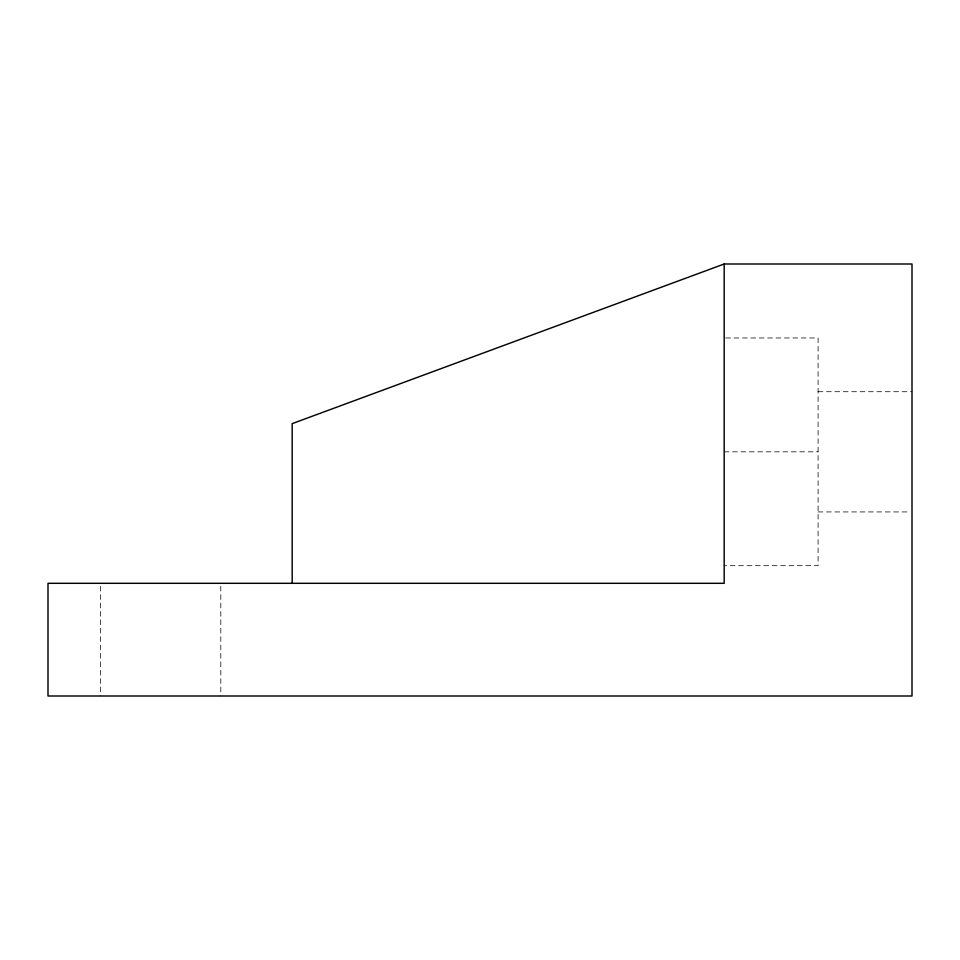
<?xml version="1.0" encoding="UTF-8"?>
<svg xmlns="http://www.w3.org/2000/svg" width="960" height="960" viewBox="0 0 960 960"><rect width="100%" height="100%" fill="white"/><g stroke="black" fill="none" stroke-linecap="round" stroke-linejoin="round"><path stroke-width="0.72" stroke-dasharray="4.8 3.6" d="M725.664 337.968L818.088 337.968L818.088 565.692L724.176 565.692M818.088 391.716L912 391.716M724.176 451.824L818.088 451.824M818.088 511.932L909.024 511.932M220.8 586.272L220.8 696M100.596 586.272L100.596 696"/><path stroke-width="1.44" d="M724.176 264L724.176 583.308L48 583.308L48 696L912 696L912 264L724.176 264L292.176 423.648L292.176 583.308"/></g></svg>
